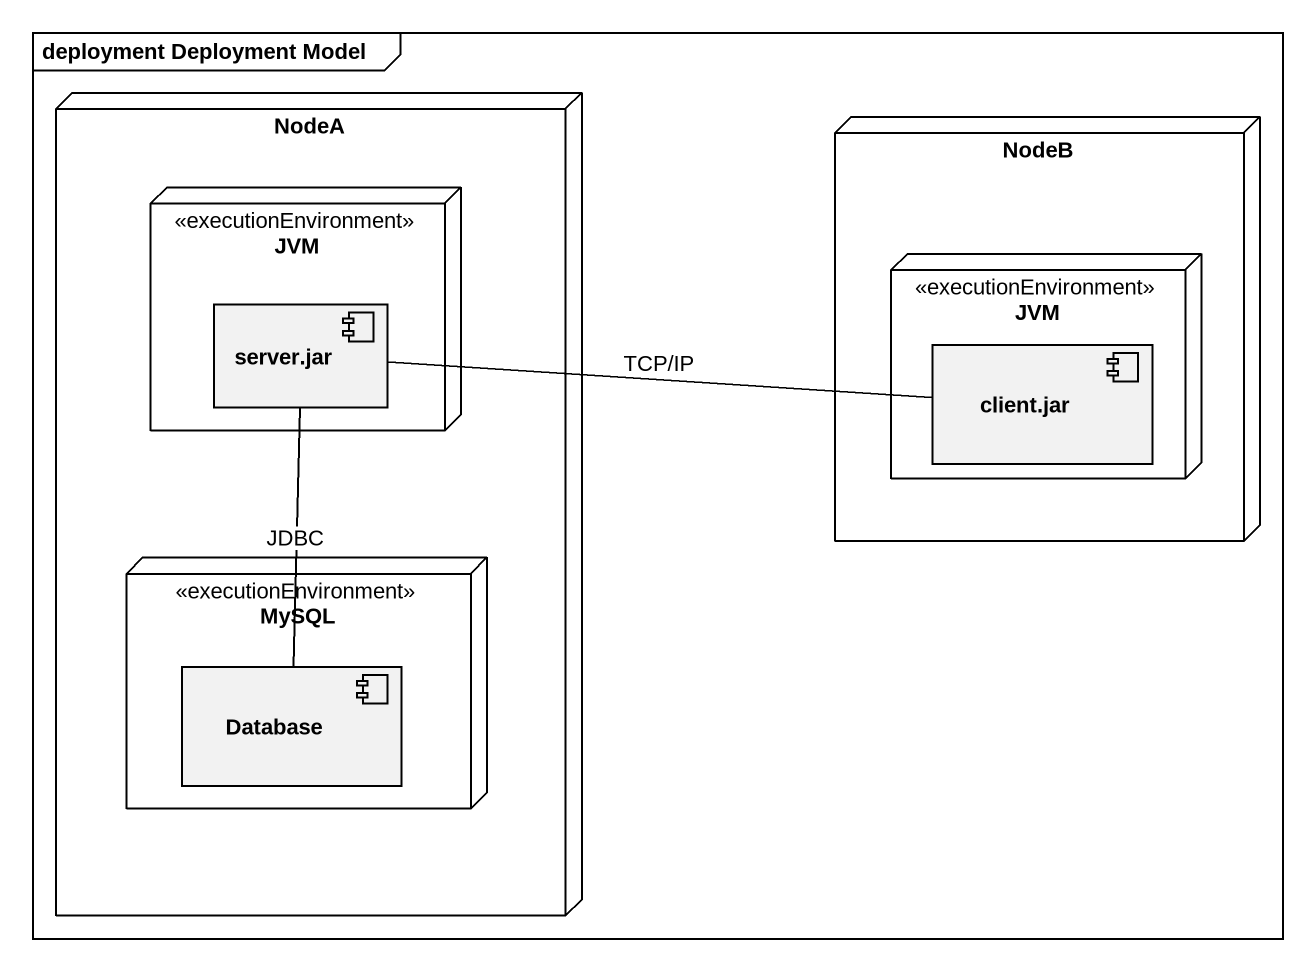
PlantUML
@startuml
mainframe deployment Deployment Model
node NodeА {
  node JVM <<executionEnvironment>> {
    component "server.jar" as server_jar
  }
  node MySQL <<executionEnvironment>> {
    component "Database" as Database_
  }
}
node NodeB {
  node "JVM" as JVM_2 <<executionEnvironment>> {
    component "client.jar" as client_jar
  }
}
server_jar -right- client_jar : TCP/IP
server_jar -- Database_ : JDBC
@enduml
